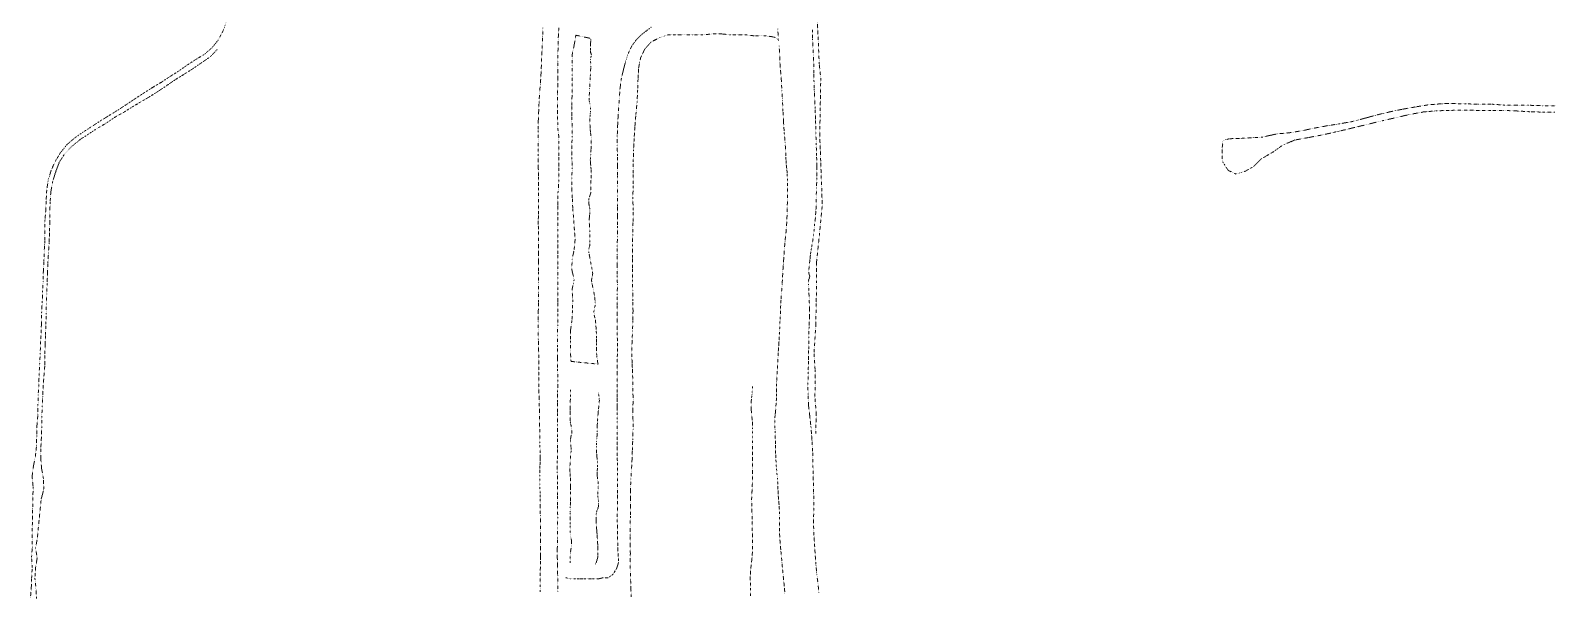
# Model space of a CAD drawing. Extents: x 682410 to 689460, y 7661803 to 7669124.
# Drawn here: x 685958 to 686713, y 7662972 to 7663250 of the extents above; entities that cross this region are included whole.
import ezdxf

# ---------------------------------------------------------------- set-up
doc = ezdxf.new("R2010")
doc.units = 0
doc.header["$MEASUREMENT"] = 0
doc.linetypes.add('DOT', pattern=[0.25, 0, -0.25])
doc.layers.add('02 TOE_Line', color=1, linetype='DOT', lineweight=20)

msp = doc.modelspace()

# ---------------------------------------------------------------- linework, layer by layer
at = {"layer": '02 TOE_Line'}
for points in [[(686055.45, 7663255.01, 3887.67), (686053.78, 7663250.13, 3887.36), (686051.4, 7663245.64, 3887.1), (686048.21, 7663241.65, 3886.86), (686044.37, 7663238.33, 3886.87), (686040.02, 7663235.74, 3886.9), (686035.82, 7663233, 3886.83), (686031.63, 7663230.06, 3886.67), (686027.38, 7663227.38, 3886.55), (686023.04, 7663224.5, 3886.53), (686018.61, 7663221.86, 3886.41), (686014.29, 7663219.11, 3886.31), (686009.98, 7663216.27, 3886.18), (686005.66, 7663213.43, 3886.01), (686001.49, 7663210.66, 3885.83), (685997.17, 7663208.02, 3885.84), (685992.84, 7663205.38, 3885.76), (685988.58, 7663202.56, 3885.66), (685984.32, 7663199.81, 3885.63), (685980.1, 7663196.87, 3885.54), (685976.27, 7663193.65, 3885.43), (685973.08, 7663189.68, 3885.32), (685970.45, 7663185.34, 3885.23), (685968.36, 7663180.79, 3885.07), (685966.9, 7663175.97, 3885.04), (685966.15, 7663170.91, 3884.83), (685965.87, 7663165.81, 3884.79), (685965.67, 7663160.77, 3884.67), (685965.26, 7663155.79, 3884.48), (685965.22, 7663150.73, 3884.3), (685965.26, 7663145.73, 3884.05), (685964.9, 7663140.7, 3883.8), (685964.78, 7663135.68, 3883.58), (685964.48, 7663130.67, 3883.31), (685964.35, 7663125.49, 3883.04), (685964.11, 7663120.35, 3882.84), (685963.88, 7663115.06, 3882.58), (685963.62, 7663109.9, 3882.31), (685963.51, 7663104.72, 3882.02), (685963.38, 7663099.64, 3881.82), (685963.07, 7663094.54, 3881.74), (685962.91, 7663089.56, 3881.7), (685962.63, 7663084.43, 3881.52), (685962.36, 7663079.33, 3881.43), (685962.24, 7663074.22, 3881.28), (685961.91, 7663069.21, 3881.15), (685961.81, 7663064.08, 3881.03), (685961.73, 7663059.05, 3880.86), (685961.3, 7663054.04, 3880.91), (685961.17, 7663049.04, 3880.8), (685961.07, 7663043.82, 3880.64), (685960.53, 7663038.76, 3880.63), (685959.55, 7663033.85, 3880.65), (685958.9, 7663028.72, 3880.62), (685959.4, 7663023.57, 3880.54), (685958.99, 7663003.79, 3880.54), (685958.99, 7663003.79, 3877.72), (685958.87, 7662998.73, 3877.91), (685959.01, 7662993.7, 3877.54), (685958.62, 7662988.56, 3877.72), (685958.94, 7662983.43, 3877.06), (685958.67, 7662978.44, 3876.6), (685958.49, 7662973.41, 3876.29), (685958.05, 7662968.27, 3876.39)], [(686211.06, 7662971.5, 3879.87), (686211, 7662974.5, 3879.92), (686211, 7662978, 3880.01), (686211.06, 7662981, 3880.18), (686211.19, 7662984.5, 3880.28), (686211.25, 7662987, 3880.37), (686211.25, 7662989, 3880.36), (686211.25, 7662993, 3880.51), (686211.25, 7662997, 3880.64), (686211.25, 7663001, 3880.75), (686211.19, 7663005, 3880.92), (686211.13, 7663009.5, 3881.06), (686211.06, 7663013.5, 3881.23), (686211.06, 7663016.5, 3881.33), (686211, 7663018.5, 3881.38), (686211, 7663020.5, 3881.41), (686210.94, 7663023, 3881.47), (686210.88, 7663025, 3881.57), (686210.94, 7663027.5, 3881.65), (686210.94, 7663029.5, 3881.72), (686210.94, 7663032, 3881.77), (686210.94, 7663034, 3881.82), (686211.06, 7663036, 3881.89), (686211.06, 7663038, 3881.94), (686211.06, 7663040.5, 3882.02), (686210.94, 7663043.5, 3882.11), (686210.88, 7663045.5, 3882.18), (686210.81, 7663049, 3882.27), (686210.81, 7663052.5, 3882.38), (686210.75, 7663056.5, 3882.41), (686210.69, 7663060.5, 3882.5), (686210.62, 7663064, 3882.63), (686210.5, 7663068, 3882.73), (686210.44, 7663071.5, 3882.87), (686210.38, 7663075, 3882.95), (686210.38, 7663078, 3883.03), (686210.44, 7663081, 3883.09), (686210.44, 7663084.5, 3883.18), (686210.44, 7663088, 3883.28), (686210.25, 7663092, 3883.37), (686210.13, 7663097, 3883.48), (686210.06, 7663101.5, 3883.6), (686210.06, 7663106, 3883.72), (686210.13, 7663110.5, 3883.87), (686210.19, 7663115.5, 3884.03), (686210.19, 7663120, 3884.11), (686210.19, 7663125, 3884.2), (686210.19, 7663130.5, 3884.29), (686210.25, 7663135.5, 3884.4), (686210.25, 7663140, 3884.52), (686210.25, 7663144, 3884.63), (686210.19, 7663147.5, 3884.73), (686210.19, 7663150.5, 3884.82), (686210.13, 7663153.5, 3884.81), (686210.13, 7663156.5, 3884.91), (686210.19, 7663159, 3885.07), (686210.19, 7663172, 3885.55), (686210.19, 7663177.5, 3885.56), (686210.13, 7663182, 3885.41), (686210, 7663188, 3885.49), (686210, 7663191, 3885.54), (686210, 7663195.5, 3885.68), (686210.06, 7663200.5, 3885.74), (686210.13, 7663205.5, 3885.7), (686210.31, 7663210, 3885.83), (686210.5, 7663214.5, 3885.96), (686210.75, 7663219, 3886.12), (686211.13, 7663223.5, 3886.27), (686211.44, 7663228, 3886.44), (686211.62, 7663232, 3886.63), (686211.75, 7663235.5, 3886.75), (686211.94, 7663239.5, 3886.94), (686212.12, 7663243.5, 3887.1), (686212.31, 7663247.5, 3887.24), (686212.38, 7663251.5, 3887.36)], [(686220.31, 7663251.5, 3887.15), (686220.06, 7663247, 3887.01), (686219.94, 7663243, 3886.86), (686219.88, 7663239, 3886.67), (686219.88, 7663234.5, 3886.5), (686219.81, 7663230.5, 3886.36), (686219.75, 7663226.5, 3886.27), (686219.75, 7663222.5, 3886.14), (686219.69, 7663218.5, 3886.01), (686219.69, 7663214.5, 3885.9), (686219.69, 7663211, 3885.83), (686219.69, 7663207.5, 3885.77), (686219.75, 7663204.5, 3885.69), (686219.81, 7663201.5, 3885.58), (686220.38, 7663197, 3885.32), (686220.31, 7663194, 3885.24), (686220.38, 7663188, 3885.17), (686220.38, 7663182, 3885.08), (686220.38, 7663176, 3884.96), (686219.88, 7663169.5, 3885.06), (686219.81, 7663163.5, 3884.99), (686219.81, 7663157.5, 3884.83), (686219.88, 7663151, 3884.67), (686219.88, 7663145, 3884.55), (686219.88, 7663139, 3884.41), (686219.88, 7663133, 3884.24), (686219.88, 7663127.5, 3884.12), (686219.88, 7663121.5, 3883.98), (686219.81, 7663115.5, 3883.8), (686219.75, 7663109.5, 3883.68), (686219.75, 7663104, 3883.58), (686219.69, 7663098.5, 3883.44), (686219.69, 7663093, 3883.29), (686219.63, 7663087.5, 3883.14), (686219.69, 7663082, 3882.99), (686219.81, 7663076, 3883.22), (686219.69, 7663070.5, 3882.73), (686219.63, 7663065.5, 3882.56), (686219.69, 7663060, 3882.41), (686219.69, 7663054.5, 3882.25), (686219.63, 7663048.5, 3882.14), (686219.63, 7663042.5, 3881.97), (686219.56, 7663036.5, 3881.79), (686219.56, 7663031, 3881.62), (686219.63, 7663025, 3881.45), (686219.63, 7663019.5, 3881.28), (686219.69, 7663014, 3881.1), (686219.75, 7663008.5, 3880.92), (686219.69, 7663003, 3880.74), (686219.63, 7662998, 3880.61), (686219.56, 7662993, 3880.45), (686219.56, 7662988.5, 3880.27), (686219.63, 7662984, 3880.12), (686219.75, 7662979.5, 3879.99), (686219.75, 7662975.5, 3879.89), (686219.75, 7662971.5, 3879.77)], [(686266.38, 7663252, 3887.84), (686263.75, 7663250, 3887.65), (686261.19, 7663248, 3887.48), (686258.69, 7663245.5, 3887.3), (686256.56, 7663242.5, 3887.08), (686254.81, 7663239, 3886.87), (686253.5, 7663235, 3886.61), (686252.44, 7663231, 3886.35), (686251.38, 7663226.5, 3886.05), (686250.69, 7663221.5, 3885.82), (686250.38, 7663217, 3885.76), (686250.06, 7663212.5, 3885.73), (686249.75, 7663208, 3885.79), (686249.5, 7663203, 3885.78), (686249.31, 7663198, 3885.69), (686249.31, 7663193, 3885.63), (686249.38, 7663188, 3885.51), (686249.44, 7663183, 3885.42), (686249.44, 7663178, 3885.3), (686249.44, 7663173, 3885.19), (686249.5, 7663168, 3885.1), (686249.5, 7663163, 3884.96), (686249.44, 7663158, 3884.83), (686249.5, 7663153, 3884.77), (686249.38, 7663148, 3884.6), (686249.31, 7663143, 3884.44), (686249.25, 7663138.5, 3884.33), (686249.25, 7663133.5, 3884.24), (686249.25, 7663128.5, 3884.19), (686249.38, 7663124, 3884.06), (686249.31, 7663119, 3883.96), (686249.31, 7663114, 3883.87), (686249.25, 7663110, 3883.77), (686249.25, 7663106, 3883.7), (686249.31, 7663102, 3883.59), (686249.31, 7663099, 3883.53), (686249.38, 7663096, 3883.36), (686249.38, 7663093, 3883.25), (686249.38, 7663090, 3883.17), (686249.31, 7663087, 3883.15), (686249.25, 7663083.5, 3883.11), (686249.25, 7663079.5, 3883.07), (686249.25, 7663076, 3883.03), (686249.31, 7663073, 3882.87), (686249.31, 7663070.5, 3882.78), (686249.25, 7663068, 3882.78), (686249.25, 7663065, 3882.76), (686249.25, 7663063, 3882.74), (686249.19, 7663060.5, 3882.73), (686249.19, 7663058, 3882.68), (686249.19, 7663056, 3882.68), (686249.19, 7663052.5, 3882.61), (686249.31, 7663049.5, 3882.56), (686249.31, 7663047, 3882.53), (686249.19, 7663044, 3882.5), (686249.25, 7663040.5, 3882.44), (686249.31, 7663038, 3882.38), (686249.38, 7663035.5, 3882.33), (686249.44, 7663032.5, 3882.24), (686249.44, 7663029.5, 3882.17), (686249.38, 7663026.5, 3882.1), (686249.38, 7663023, 3881.97), (686249.44, 7663020, 3881.8), (686249.44, 7663016.5, 3881.66), (686249.38, 7663013, 3881.46), (686249.31, 7663009.5, 3881.35), (686249.31, 7663006.5, 3881.26), (686249.44, 7663003, 3881.11), (686249.44, 7663000, 3880.95), (686249.5, 7662996.5, 3880.82), (686249.56, 7662993.5, 3880.71), (686249.69, 7662990.5, 3880.62), (686249.88, 7662988, 3880.54), (686249.94, 7662986, 3880.48), (686249, 7662983, 3880.23), (686247.06, 7662980, 3880.01), (686244.81, 7662978.5, 3879.94), (686242.31, 7662978.5, 3879.89), (686240.31, 7662978, 3879.93), (686236.88, 7662978, 3879.95), (686232.75, 7662978, 3879.95), (686230.56, 7662978, 3879.92), (686228.56, 7662978, 3879.91), (686226, 7662978, 3879.92), (686223.56, 7662978.5, 3879.92)], [(686329.19, 7663247, 3890.41), (686329, 7663251, 3890.64)], [(686348.56, 7663256.5, 3891.3), (686349.56, 7663233.5, 3890.68), (686350.31, 7663226.5, 3890.64), (686350, 7663209, 3890.17), (686349.81, 7663198, 3889.79), (686350.31, 7663184.5, 3889.5), (686351.06, 7663163.5, 3889.07), (686349.62, 7663148.5, 3888.53), (686348.19, 7663135, 3888.11), (686348.25, 7663125, 3887.35), (686348.06, 7663115, 3886.69), (686347.81, 7663103.5, 3886.3), (686347, 7663090, 3886.36), (686347.5, 7663081.5, 3886.47), (686347.44, 7663068, 3886.86), (686348.06, 7663060, 3886.33), (686347.81, 7663050, 3886.09)], [(686256.25, 7662969, 3879.93), (686256.06, 7662973.5, 3880.07), (686255.94, 7662977.5, 3880.21), (686255.75, 7662982, 3880.42), (686255.69, 7662986, 3880.55), (686255.81, 7662990.5, 3880.65), (686255.69, 7662995, 3880.85), (686255.69, 7662999.5, 3881.03), (686255.75, 7663004, 3881.21), (686255.81, 7663009, 3881.41), (686255.88, 7663013.5, 3881.57), (686255.88, 7663018, 3881.75), (686255.88, 7663022.5, 3881.95), (686256.06, 7663027.5, 3882.11), (686256.37, 7663032, 3882.19), (686256.62, 7663036.5, 3882.32), (686256.81, 7663042, 3882.43), (686257, 7663047, 3882.5), (686257.13, 7663052, 3882.51), (686257.13, 7663056.5, 3882.61), (686257.06, 7663061, 3882.66), (686257.13, 7663065, 3882.73), (686257.13, 7663069, 3882.75), (686257.06, 7663072.5, 3882.82), (686257, 7663076, 3882.96), (686256.94, 7663079.5, 3883.03), (686256.81, 7663082.5, 3883.12), (686256.69, 7663085, 3883.18), (686256.56, 7663088.5, 3883.22), (686256.5, 7663092, 3883.3), (686256.69, 7663096, 3883.34), (686256.88, 7663101, 3883.43), (686257.06, 7663106, 3883.53), (686257.13, 7663111, 3883.67), (686257.06, 7663116, 3883.82), (686257, 7663121, 3883.95), (686256.81, 7663126.5, 3884.09), (686256.81, 7663132, 3884.22), (686256.81, 7663137.5, 3884.35), (686256.88, 7663143.5, 3884.49), (686257, 7663149, 3884.62), (686257.13, 7663155, 3884.72), (686257.19, 7663161, 3884.88), (686257.06, 7663167, 3885.06), (686257.19, 7663173, 3885.2), (686257.25, 7663179, 3885.36), (686257.25, 7663185, 3885.5), (686257.38, 7663190.5, 3885.59), (686257.69, 7663196.5, 3885.71), (686258.06, 7663202.5, 3885.75), (686258.56, 7663208.5, 3885.67), (686259.12, 7663214.5, 3885.61), (686259.44, 7663220.5, 3885.79), (686259.62, 7663226, 3886.1), (686259.88, 7663231.5, 3886.38), (686260.87, 7663236.5, 3886.63), (686263, 7663241, 3886.89), (686266.13, 7663244.5, 3887.27), (686270.06, 7663246.5, 3887.56), (686274.25, 7663248, 3887.92), (686278.31, 7663248, 3888.12), (686282.44, 7663248, 3888.44), (686286.94, 7663248, 3888.69), (686291.69, 7663248, 3888.91), (686296.56, 7663248.5, 3889.17), (686301.19, 7663248.5, 3889.38), (686305.62, 7663248, 3889.53), (686309.81, 7663248, 3889.66), (686313.69, 7663248, 3889.73), (686317.56, 7663247.5, 3889.88), (686321, 7663247.5, 3890.05), (686323.31, 7663247.5, 3890.19), (686326.88, 7663247, 3890.37), (686329.06, 7663246, 3890.42), (686329.38, 7663245, 3890.38)], [(686346.19, 7663250.5, 3890.63), (686346.25, 7663246, 3890.54), (686346.44, 7663242, 3890.4), (686346.56, 7663238, 3890.35), (686346.88, 7663234, 3890.18), (686346.88, 7663230.5, 3890.1), (686346.88, 7663228.5, 3890.04), (686346.88, 7663228, 3890.13), (686346.94, 7663225.5, 3890.06), (686347.06, 7663221, 3889.93), (686347.31, 7663216.5, 3889.81), (686347.5, 7663211.5, 3889.65), (686347.75, 7663205.5, 3889.46), (686347.88, 7663199.5, 3889.33), (686348.06, 7663193.5, 3889.23), (686348.25, 7663188, 3889.12), (686348.38, 7663182.5, 3888.99), (686348.38, 7663177, 3888.87), (686348.19, 7663172, 3888.77), (686348.06, 7663167.5, 3888.61), (686348.06, 7663163.5, 3888.39), (686347.88, 7663160.5, 3888.28), (686347.63, 7663157, 3888.12), (686347.25, 7663154, 3887.99), (686347, 7663151, 3887.83), (686346.69, 7663148.5, 3887.64), (686346.31, 7663145.5, 3887.47), (686345.81, 7663143, 3887.4), (686345.5, 7663141, 3887.22), (686345.19, 7663139, 3887.12), (686344.94, 7663136.5, 3886.96), (686344.56, 7663133, 3886.92), (686344.31, 7663130, 3886.81), (686344.88, 7663128, 3886.79), (686344.19, 7663126, 3886.69), (686344.25, 7663124, 3886.68), (686344.38, 7663121, 3886.59), (686344.56, 7663117, 3886.43), (686344.75, 7663112.5, 3886.35), (686344.69, 7663108, 3886.25), (686344.5, 7663103, 3886.16), (686344.31, 7663097.5, 3886.06), (686344.31, 7663092, 3886.02), (686344.25, 7663086, 3885.94), (686344.06, 7663080.5, 3885.9), (686343.94, 7663074.5, 3885.88), (686344, 7663069.5, 3885.88), (686344.25, 7663064, 3885.82), (686344.81, 7663059, 3885.75), (686345.44, 7663053.5, 3885.73), (686345.94, 7663047, 3885.75), (686346.31, 7663040.5, 3885.8), (686346.44, 7663034, 3885.81), (686346.62, 7663027, 3885.81), (686346.81, 7663019.5, 3885.87), (686346.88, 7663013, 3885.93), (686346.69, 7663006, 3886.05), (686346.94, 7662999.5, 3886.13), (686347.38, 7662992.5, 3886.26), (686347.81, 7662986, 3886.32), (686348.38, 7662980, 3886.51), (686348.94, 7662975.5, 3886.58), (686349.38, 7662971, 3886.7)], [(686050.67, 7663240.69, 3886.96), (686047.14, 7663236.99, 3886.87), (686042.83, 7663234.11, 3886.71), (686038.72, 7663231.24, 3886.69), (686034.43, 7663228.51, 3886.66), (686030.13, 7663225.88, 3886.5), (686025.87, 7663222.97, 3886.52), (686021.56, 7663220.07, 3886.44), (686017.32, 7663217.38, 3886.4), (686012.93, 7663214.82, 3886.25), (686008.6, 7663212.23, 3886.16), (686004.25, 7663209.48, 3886.1), (685999.75, 7663207.01, 3886.12), (685995.63, 7663204.16, 3886.01), (685991.19, 7663201.58, 3885.89), (685986.96, 7663198.81, 3885.73), (685982.73, 7663196.05, 3885.58), (685978.76, 7663192.75, 3885.48), (685975.15, 7663189.13, 3885.35), (685972.37, 7663184.75, 3885.22), (685970.6, 7663179.97, 3885.17), (685969.11, 7663175.17, 3885.01), (685968.2, 7663170.09, 3884.89), (685967.85, 7663164.92, 3884.78), (685967.68, 7663159.88, 3884.63), (685967.73, 7663154.85, 3884.49), (685967.5, 7663149.73, 3884.33), (685967.35, 7663144.7, 3884.11), (685967.01, 7663139.7, 3883.88), (685966.73, 7663134.69, 3883.67), (685966.54, 7663129.68, 3883.43), (685966.36, 7663124.54, 3883.15), (685966.14, 7663119.37, 3882.8), (685965.97, 7663114.39, 3882.64), (685965.91, 7663109.4, 3882.38), (685965.73, 7663104.26, 3882.16), (685965.54, 7663099.1, 3881.91), (685965.41, 7663093.94, 3881.74), (685965.15, 7663088.82, 3881.65), (685965.19, 7663083.7, 3881.58), (685964.77, 7663078.64, 3881.41), (685964.39, 7663073.57, 3881.25), (685964.17, 7663068.38, 3881.15), (685963.94, 7663063.24, 3881.01), (685963.69, 7663058.12, 3880.93), (685963.66, 7663052.99, 3880.84), (685963.5, 7663047.93, 3880.66), (685963.23, 7663042.83, 3880.61), (685963.2, 7663037.68, 3880.64), (685963.61, 7663032.71, 3880.67), (685964.53, 7663027.63, 3880.72), (685964.74, 7663022.48, 3880.58), (685963.4, 7663017.52, 3878.5), (685961.97, 7663003.23, 3878.5), (685961.97, 7663003.23, 3877.79), (685961.52, 7662998.17, 3877.51), (685960.65, 7662993.23, 3877.5), (685961.4, 7662988.2, 3877.41), (685960.56, 7662983.19, 3876.92), (685960.28, 7662978.21, 3876.51), (685960.82, 7662973.19, 3876.73), (685961.12, 7662968.04, 3876.63)], [(686329.63, 7663242.5, 3890.19), (686329.94, 7663238, 3890.01), (686330.06, 7663234, 3889.84), (686330.38, 7663230, 3889.65), (686330.75, 7663225.5, 3889.5), (686331, 7663220.5, 3889.4), (686331.31, 7663215.5, 3889.3), (686331.56, 7663210, 3889.24), (686331.81, 7663205, 3889.16), (686332.19, 7663199.5, 3889.1), (686332.62, 7663194.5, 3889.02), (686332.88, 7663190.5, 3888.9), (686333, 7663188, 3888.89), (686333.06, 7663186, 3888.96), (686333.19, 7663183.5, 3888.64), (686333.5, 7663181, 3888.6), (686333.69, 7663179, 3888.62), (686333.75, 7663176.5, 3888.55), (686333.75, 7663173.5, 3888.5), (686333.75, 7663170, 3888.4), (686333.75, 7663166, 3888.28), (686333.69, 7663162, 3888.11), (686333.56, 7663158, 3887.96), (686333.38, 7663154, 3887.76), (686333.06, 7663150, 3887.56), (686332.62, 7663146, 3887.33), (686332.25, 7663141.5, 3887.09), (686331.94, 7663137, 3886.86), (686331.62, 7663132.5, 3886.67), (686331.38, 7663128.5, 3886.48), (686331.13, 7663124, 3886.3), (686330.81, 7663119.5, 3886.16), (686330.62, 7663117, 3886.23), (686330.44, 7663114, 3886.17), (686330.31, 7663111, 3886.09), (686330.19, 7663108, 3886.04), (686330.06, 7663105.5, 3885.99), (686329.94, 7663102.5, 3885.92), (686329.75, 7663099.5, 3885.86), (686329.63, 7663096.5, 3885.81), (686329.44, 7663093.5, 3885.75), (686329.19, 7663090.5, 3885.7), (686329.06, 7663087, 3885.62), (686328.88, 7663083.5, 3885.59), (686328.62, 7663080, 3885.52), (686328.44, 7663076.5, 3885.44), (686328.38, 7663073.5, 3885.37), (686328.38, 7663070.5, 3885.32), (686328.38, 7663068.5, 3885.3), (686328.19, 7663065.5, 3885.27), (686327.88, 7663061, 3885.36), (686327.62, 7663059, 3885.38), (686327.44, 7663056, 3885.44), (686327.56, 7663053, 3885.53), (686327.69, 7663050.5, 3885.6), (686327.75, 7663047.5, 3885.64), (686327.81, 7663045, 3885.67), (686327.88, 7663042, 3885.7), (686327.94, 7663039.5, 3885.73), (686328.06, 7663037, 3885.74), (686328.19, 7663034.5, 3885.74), (686328.38, 7663032.5, 3885.79), (686328.56, 7663030, 3885.83), (686328.81, 7663027.5, 3885.87), (686329, 7663025, 3885.94), (686329.06, 7663022.5, 3885.97), (686329.19, 7663019.5, 3886.01), (686329.44, 7663016.5, 3886.07), (686329.69, 7663014, 3886.11), (686329.81, 7663011, 3886.14), (686329.88, 7663008, 3886.17), (686329.81, 7663004.5, 3886.17), (686329.81, 7663001.5, 3886.19), (686330, 7662998, 3886.2), (686330.25, 7662994.5, 3886.26), (686330.56, 7662991.5, 3886.35), (686330.88, 7662988, 3886.42), (686331.19, 7662984.5, 3886.49), (686331.5, 7662981, 3886.56), (686331.88, 7662977.5, 3886.63), (686332.25, 7662974, 3886.7), (686332.5, 7662970.5, 3886.78)], [(686714.58, 7663209.62, 3979.65), (686708.57, 7663209.67, 3979.8), (686702.2, 7663209.85, 3980.02), (686695.62, 7663210.25, 3980.33), (686689.2, 7663210.5, 3980.71), (686682.86, 7663210.43, 3981.11), (686675.68, 7663210.54, 3981.84), (686669.04, 7663210.69, 3982.52), (686662.54, 7663210.52, 3983.03), (686656.02, 7663210.32, 3983.52), (686649.41, 7663209.75, 3983.88), (686642.56, 7663208.48, 3984.16), (686636.61, 7663207.13, 3984.3), (686629.71, 7663205.53, 3984.47), (686622.74, 7663203.84, 3984.68), (686616.74, 7663202.4, 3984.81), (686610.72, 7663200.95, 3984.88), (686604.84, 7663199.56, 3984.96), (686598.48, 7663198.19, 3985.08), (686592.2, 7663197.02, 3985.31), (686585.68, 7663195.83, 3985.63), (686579.66, 7663193.34, 3985.9), (686574.74, 7663189.82, 3985.92), (686569.09, 7663186.56, 3986.02), (686565.25, 7663182.75, 3986.05), (686561.2, 7663180.4, 3986.08), (686556.46, 7663178.92, 3986.09), (686552.52, 7663180.73, 3986.1), (686549.5, 7663185.42, 3986.13), (686549.49, 7663191.4, 3986.13), (686549.97, 7663195.62, 3986.13), (686553.15, 7663196.45, 3986.12), (686559.12, 7663196.64, 3986.11), (686562.94, 7663196.85, 3986.1), (686569.66, 7663197.27, 3986.08), (686573.34, 7663198.12, 3986.07), (686576.74, 7663198.84, 3986.06), (686582.99, 7663199.42, 3985.9), (686589.36, 7663200.46, 3985.61), (686595.53, 7663201.78, 3985.3), (686601.55, 7663202.87, 3985.17), (686608.04, 7663203.91, 3985.06), (686614.29, 7663205.03, 3984.94), (686620.5, 7663206.68, 3984.86), (686626.48, 7663208.31, 3984.74), (686632.43, 7663209.73, 3984.61), (686639.01, 7663211.1, 3984.47), (686645.28, 7663212.22, 3984.26), (686651.69, 7663213.26, 3983.91), (686658.44, 7663213.84, 3983.53), (686664.55, 7663213.94, 3983.07), (686670.57, 7663213.72, 3982.59), (686676.82, 7663213.66, 3981.98), (686683.39, 7663213.58, 3981.31), (686689.38, 7663213.18, 3980.79), (686695.47, 7663213.17, 3980.48), (686701.68, 7663213.08, 3980.14), (686708.43, 7663212.83, 3979.79), (686715.06, 7663212.78, 3979.71)], [(686226.06, 7663071.74, 3878.96), (686226.04, 7663068.36, 3878.96), (686226.02, 7663066.63, 3878.96), (686225.96, 7663063.01, 3878.96), (686225.94, 7663061.53, 3878.96), (686225.93, 7663059.8, 3878.96), (686225.97, 7663056.47, 3878.96), (686226.01, 7663055.86, 3878.96), (686226.09, 7663055.25, 3878.96), (686226.38, 7663054.06, 3878.96), (686226.56, 7663053.44, 3878.96), (686226.69, 7663052.81, 3878.96), (686226.82, 7663051.54, 3878.96), (686226.82, 7663051.07, 3878.96), (686226.79, 7663050.59, 3878.96), (686226.73, 7663050.13, 3878.96), (686226.51, 7663049.21, 3878.96), (686226.34, 7663048.56, 3878.96), (686226.21, 7663047.9, 3878.96), (686226.1, 7663046.56, 3878.96), (686226.3, 7663043.69, 3878.96), (686226.39, 7663042.94, 3878.96), (686226.41, 7663041.44, 3878.96), (686226.15, 7663038.82, 3878.96), (686225.92, 7663036.39, 3878.96), (686225.82, 7663033.41, 3878.96), (686225.83, 7663031.28, 3878.96), (686226.04, 7663028.43, 3878.96), (686226.18, 7663026.16, 3878.96), (686226.12, 7663023.61, 3878.96), (686226.06, 7663021.11, 3878.96), (686226.05, 7663017.64, 3878.96), (686226.04, 7663015.99, 3878.96), (686226.01, 7663013.63, 3878.96), (686225.96, 7663010.89, 3878.96), (686225.95, 7663009.94, 3878.96), (686225.9, 7663005.86, 3878.96), (686225.89, 7663004.21, 3878.96), (686225.93, 7663000.82, 3878.96), (686225.96, 7663000.15, 3878.96), (686226.04, 7662999.49, 3878.96), (686226.33, 7662998.18, 3878.96), (686226.49, 7662997.58, 3878.96), (686226.6, 7662996.97, 3878.96), (686226.68, 7662995.74, 3878.96), (686226.54, 7662994.2, 3878.96), (686226.06, 7662990.77, 3878.96), (686225.95, 7662988.81, 3878.96), (686226, 7662985.72, 3878.96)], [(686239.9, 7663070.67, 3879.02), (686240.18, 7663069.06, 3879.18), (686240.38, 7663067.44, 3879.26), (686240.39, 7663067.33, 3879.26), (686240.43, 7663066.48, 3879.23), (686240.39, 7663065.64, 3879.1), (686240.38, 7663065.58, 3879.08), (686240.01, 7663062.21, 3878.86), (686239.84, 7663060.52, 3878.75), (686239.53, 7663056.65, 3878.5), (686239.44, 7663055.39, 3878.41), (686239.39, 7663053.74, 3878.4), (686239.39, 7663053.17, 3878.4), (686239.37, 7663051.01, 3878.4), (686239.35, 7663050.27, 3878.39), (686239.24, 7663048.5, 3878.36), (686239.18, 7663047.86, 3878.34), (686239.16, 7663047.69, 3878.34), (686239.02, 7663046.03, 3878.3), (686238.99, 7663045.26, 3878.29), (686238.97, 7663043.56, 3878.29), (686238.97, 7663043.39, 3878.29), (686239.06, 7663040.48, 3878.28), (686239.07, 7663040.18, 3878.27), (686239.18, 7663038.68, 3878.25), (686239.31, 7663037.61, 3878.24), (686239.48, 7663036.13, 3878.23), (686239.55, 7663035.07, 3878.2), (686239.56, 7663033.98, 3878.22), (686239.49, 7663032.89, 3878.19), (686239.46, 7663032.63, 3878.17), (686239.44, 7663032.38, 3878.16), (686239.36, 7663031.42, 3878.15), (686239.33, 7663030.2, 3878.13), (686239.34, 7663029.9, 3878.13), (686239.41, 7663028.76, 3878.1), (686239.57, 7663027.62, 3878.08), (686239.62, 7663027.33, 3878.08), (686239.79, 7663026.23, 3878.08), (686239.88, 7663025.12, 3878.04), (686239.89, 7663024.83, 3878.02), (686239.88, 7663023.63, 3877.96), (686239.81, 7663022.66, 3877.87), (686239.76, 7663022.02, 3877.81), (686239.7, 7663021.1, 3877.74), (686239.67, 7663019.84, 3877.64), (686239.71, 7663018.74, 3877.57), (686239.82, 7663017.66, 3877.49), (686239.87, 7663017.38, 3877.47), (686239.9, 7663017.18, 3877.47), (686240.03, 7663016.24, 3877.44), (686240.08, 7663015.28, 3877.35), (686240.07, 7663014.86, 3877.29), (686240.01, 7663014.16, 3877.35), (686239.87, 7663013.47, 3877.36), (686239.66, 7663012.81, 3877.3), (686239.52, 7663012.49, 3877.26), (686239.48, 7663012.38, 3877.24), (686239.25, 7663011.79, 3877.23), (686239.05, 7663011.07, 3877.22), (686238.93, 7663010.33, 3877.2), (686238.9, 7663009.96, 3877.19), (686238.82, 7663007.73, 3877.14), (686238.81, 7663006.87, 3877.12), (686238.84, 7663005.5, 3877.09), (686238.88, 7663004.97, 3877.07), (686239.12, 7663002.1, 3877.03), (686239.29, 7662999.94, 3877), (686239.4, 7662998.39, 3876.98), (686239.63, 7662994.83, 3876.91), (686239.68, 7662993.65, 3876.91), (686239.72, 7662989.7, 3876.84), (686239.69, 7662989, 3876.91), (686239.57, 7662988.3, 3876.94), (686239.49, 7662988, 3876.94), (686239.09, 7662986.7, 3876.9), (686238.61, 7662985.43, 3876.81), (686238.37, 7662984.88, 3876.76)], [(686315.5, 7662969.5, 3879.96), (686315.44, 7662972.5, 3880.04), (686315.38, 7662975.5, 3880.08), (686315.31, 7662979, 3880.18), (686315.44, 7662982, 3880.33), (686315.88, 7662985.5, 3880.42), (686316.31, 7662989.5, 3880.54), (686316.44, 7662993, 3880.67), (686316.44, 7662996.5, 3880.82), (686316.38, 7663000, 3880.95), (686316.31, 7663003.5, 3881.13), (686316.31, 7663006.5, 3881.26), (686316.19, 7663010.5, 3881.43), (686316.06, 7663014, 3881.6), (686316, 7663017.5, 3881.7), (686316.19, 7663021.5, 3881.84), (686316.38, 7663025.5, 3881.98), (686316.44, 7663029, 3882.14), (686316.38, 7663033, 3882.23), (686316.38, 7663036.5, 3882.37), (686316.38, 7663039.5, 3882.47), (686316.44, 7663043, 3882.57), (686316.44, 7663046, 3882.66), (686316.44, 7663048.5, 3882.74), (686316.5, 7663051, 3882.66), (686316.5, 7663053, 3882.72), (686316.38, 7663056, 3882.73), (686315.94, 7663060, 3882.77), (686315.81, 7663062, 3882.83), (686315.81, 7663066, 3883), (686316, 7663068, 3883.05), (686316.31, 7663070.5, 3883.09), (686316.38, 7663073.5, 3883.16)]]:
    msp.add_polyline3d(points, dxfattribs=at)
msp.add_polyline3d([(686226.38, 7663085.88, 3879.45), (686226.03, 7663091.06, 3880), (686226.05, 7663096.23, 3880.16), (686226.1, 7663101.22, 3880.36), (686226.81, 7663106.16, 3880.42), (686227.08, 7663111.27, 3880.5), (686227.27, 7663116.37, 3880.55), (686226.87, 7663121.43, 3880.77), (686227.91, 7663126.49, 3880.79), (686226.76, 7663131.41, 3881.27), (686226.91, 7663136.42, 3881.44), (686227.91, 7663141.45, 3881.23), (686228.4, 7663146.5, 3881.31), (686228.01, 7663151.56, 3881.49), (686227.69, 7663156.64, 3881.74), (686227.24, 7663161.62, 3881.79), (686227.01, 7663166.75, 3881.86), (686226.75, 7663171.8, 3882), (686226.82, 7663176.95, 3882.12), (686226.88, 7663182.1, 3882.35), (686226.83, 7663187.23, 3882.68), (686226.69, 7663192.31, 3882.76), (686226.96, 7663197.29, 3882.84), (686226.86, 7663202.33, 3882.91), (686226.83, 7663207.46, 3883.03), (686226.84, 7663212.6, 3883.2), (686226.85, 7663217.65, 3883.38), (686226.93, 7663222.74, 3883.53), (686227, 7663227.9, 3883.57), (686226.95, 7663232.92, 3883.79), (686226.88, 7663237.99, 3884.03), (686227.93, 7663242.91, 3884.57), (686228.77, 7663247.85, 3884.35), (686236.2, 7663246.25, 3883.51), (686236.16, 7663245.58, 3883.52), (686236.13, 7663244.9, 3883.53), (686236.1, 7663244.25, 3883.54), (686235.99, 7663241.39, 3883.37), (686235.96, 7663240.21, 3883.3), (686235.99, 7663239.73, 3883.28), (686236.1, 7663239.27, 3883.26), (686236.19, 7663239.04, 3883.26), (686236.25, 7663238.92, 3883.27), (686236.38, 7663238.54, 3883.27), (686236.45, 7663238.14, 3883.26), (686236.44, 7663237.81, 3883.23), (686236.36, 7663237.46, 3883.19), (686236.28, 7663237.25, 3883.17), (686236.15, 7663236.91, 3883.13), (686236.11, 7663236.69, 3883.11), (686236.06, 7663235.73, 3883.13), (686236.08, 7663234.77, 3883.15), (686236.1, 7663234.45, 3883.15), (686236.14, 7663233.88, 3883.16), (686236.18, 7663233.19, 3883.19), (686236.17, 7663231.92, 3883.21), (686236.15, 7663231.5, 3883.21), (686235.93, 7663227.57, 3883.18), (686235.87, 7663226.48, 3883.17), (686235.75, 7663224.42, 3883.02), (686235.58, 7663221.33, 3882.8), (686235.47, 7663219.06, 3882.74), (686235.38, 7663216.21, 3882.67), (686235.4, 7663215.44, 3882.64), (686235.5, 7663214.66, 3882.61), (686235.68, 7663213.9, 3882.56), (686235.69, 7663213.85, 3882.56), (686235.74, 7663213.66, 3882.55), (686235.9, 7663213.01, 3882.54), (686236.03, 7663212.15, 3882.51), (686236.08, 7663211.28, 3882.44), (686236.08, 7663211.22, 3882.44), (686236.05, 7663210.08, 3882.41), (686235.94, 7663208.93, 3882.35), (686235.9, 7663208.68, 3882.33), (686235.78, 7663207.55, 3882.29), (686235.73, 7663206.39, 3882.24), (686235.73, 7663206.16, 3882.23), (686235.78, 7663203.38, 3882.11), (686235.9, 7663201.02, 3882.01), (686236.03, 7663199.49, 3881.92), (686236.13, 7663198.84, 3881.87), (686236.25, 7663197.98, 3881.83), (686236.38, 7663196.96, 3881.78), (686236.43, 7663195.94, 3881.7), (686236.42, 7663194.52, 3881.65), (686236.28, 7663190.92, 3881.49), (686236.13, 7663188.6, 3881.46), (686236.12, 7663188.52, 3881.46), (686236.06, 7663187.84, 3881.45), (686235.96, 7663186.34, 3881.42), (686235.94, 7663185.85, 3881.41), (686235.96, 7663184.83, 3881.44), (686236.05, 7663183.81, 3881.46), (686236.11, 7663183.45, 3881.47), (686236.13, 7663183.26, 3881.47), (686236.25, 7663182.34, 3881.51), (686236.31, 7663181.22, 3881.53), (686236.31, 7663180.82, 3881.52), (686236.28, 7663175.79, 3881.47), (686236.27, 7663175.72, 3881.47), (686236.24, 7663170.64, 3881.37), (686236.19, 7663169.93, 3881.39), (686236.07, 7663169.23, 3881.37), (686235.87, 7663168.55, 3881.32), (686235.75, 7663168.24, 3881.29), (686235.7, 7663168.1, 3881.28), (686235.48, 7663167.51, 3881.26), (686235.3, 7663166.76, 3881.23), (686235.19, 7663166, 3881.2), (686235.17, 7663165.64, 3881.18), (686235.18, 7663164.78, 3881.19), (686235.27, 7663163.93, 3881.19), (686235.42, 7663163.18, 3881.19), (686235.44, 7663163.04, 3881.19), (686235.59, 7663162.28, 3881.21), (686235.69, 7663161.36, 3881.22), (686235.7, 7663160.53, 3881.19), (686235.64, 7663159.03, 3881.16), (686235.57, 7663158.32, 3881.13), (686235.49, 7663157.48, 3881.11), (686235.4, 7663156.46, 3881.08), (686235.39, 7663155.41, 3881.05), (686235.52, 7663152.99, 3881.01), (686235.64, 7663150.54, 3880.96), (686235.66, 7663150.31, 3880.96), (686235.72, 7663148.02, 3880.97), (686235.76, 7663145.19, 3880.96), (686235.73, 7663144.27, 3880.95), (686235.62, 7663143.36, 3880.92), (686235.51, 7663142.87, 3880.89), (686235.42, 7663142.46, 3880.88), (686235.38, 7663142.3, 3880.88), (686235.24, 7663141.66, 3880.86), (686235.19, 7663141.01, 3880.85), (686235.21, 7663140.35, 3880.82), (686235.22, 7663140.23, 3880.82), (686235.38, 7663139.14, 3880.81), (686236.06, 7663135.29, 3880.79), (686236.6, 7663132.59, 3880.74), (686236.63, 7663132.45, 3880.74), (686237.03, 7663130.41, 3880.7), (686237.04, 7663130.31, 3880.7), (686237.11, 7663129.67, 3880.73), (686237.1, 7663129.04, 3880.73), (686237.01, 7663128.41, 3880.71), (686236.87, 7663127.87, 3880.66), (686236.84, 7663127.79, 3880.66), (686236.7, 7663127.23, 3880.65), (686236.6, 7663126.56, 3880.64), (686236.59, 7663125.89, 3880.63), (686236.65, 7663125.31, 3880.62), (686236.87, 7663124.04, 3880.61), (686237.1, 7663123.06, 3880.61), (686237.24, 7663122.48, 3880.61), (686237.48, 7663121.48, 3880.61), (686237.71, 7663120.24, 3880.6), (686238.12, 7663117.58, 3880.62), (686238.17, 7663117.27, 3880.62), (686238.37, 7663115.45, 3880.61), (686238.39, 7663115.23, 3880.61), (686238.41, 7663114.51, 3880.6), (686238.36, 7663113.78, 3880.57), (686238.22, 7663113.06, 3880.5), (686238.08, 7663112.57, 3880.43), (686237.89, 7663111.87, 3880.39), (686237.78, 7663111.15, 3880.34), (686237.74, 7663110.43, 3880.29), (686237.77, 7663109.92, 3880.26), (686237.91, 7663108.8, 3880.24), (686238.13, 7663107.7, 3880.23), (686238.2, 7663107.41, 3880.22), (686238.43, 7663106.33, 3880.23), (686238.58, 7663105.25, 3880.2), (686238.61, 7663104.96, 3880.19), (686238.89, 7663101.26, 3880.12), (686238.94, 7663099.83, 3880.06), (686238.94, 7663097.46, 3880.03), (686238.94, 7663094.75, 3879.99), (686238.95, 7663094.02, 3879.96), (686239.08, 7663089.61, 3879.79), (686239.16, 7663088.46, 3879.81), (686239.22, 7663087.89, 3879.82), (686239.56, 7663085.65, 3879.87), (686239.76, 7663084.55, 3879.89)], close=True, dxfattribs=at)

doc.saveas('drawing.dxf')
